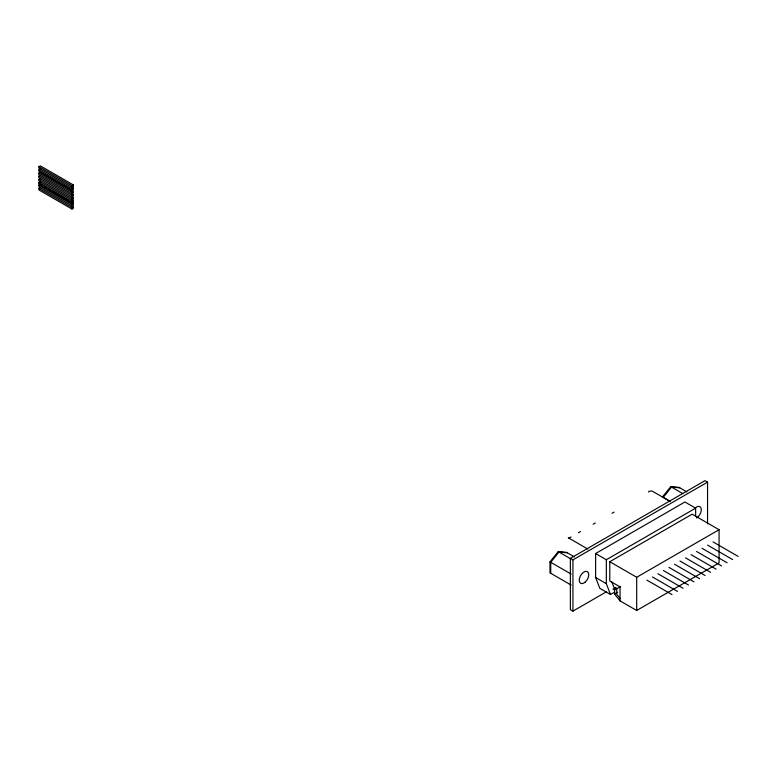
<?xml version="1.0" encoding="UTF-8"?>
<svg xmlns="http://www.w3.org/2000/svg" width="777" height="777" viewBox="0 0 777 777"><rect width="100%" height="100%" fill="white"/><g stroke="black" fill="none" stroke-linecap="round" stroke-linejoin="round"><path stroke-width="1.17" d="M73.359 203.516L73.359 205.099L71.979 205.895L71.979 204.312L73.359 203.516L70.26 201.729M571.163 585.071L549.98 572.853L549.98 561.858L558.226 551.602L566.472 552.34L574.378 556.895M686.897 491.938L679.001 487.373L670.755 486.635L662.509 496.892L670.415 501.456M663.267 497.329L671.513 487.072L679.749 487.81M71.931 192.181L73.31 191.385L73.31 192.968L71.931 193.755L71.931 192.181L38.85 173.077L38.85 174.66L73.31 194.541L73.31 196.125L71.931 196.911L71.931 195.328L38.85 176.233L38.85 177.807L73.349 197.785L73.349 199.368L71.97 200.155L71.97 198.582L38.899 179.487L38.899 181.06L73.349 200.952L73.349 202.535L71.97 203.312L38.899 184.217L38.899 182.634L40.278 181.857M38.947 166.666L40.326 165.87L73.397 184.965L73.397 186.548L72.028 187.335L72.028 185.761L38.947 166.666L38.947 168.24L73.397 188.131L73.397 189.714L72.028 190.491L38.947 171.396L38.947 169.823L40.326 169.036M38.85 173.077L40.229 172.29L73.31 191.385M38.899 179.487L40.278 178.691M40.287 187.587L38.908 188.374L38.908 189.947L71.979 209.042L73.359 208.265L73.359 206.682L38.908 186.791L38.908 185.217L40.287 184.421L42.346 185.616M72.028 185.761L73.397 184.965M71.97 198.582L73.349 197.785M568.958 538.16L571.056 536.956M578.409 532.711L580.506 531.497M593.113 524.222L595.211 523.008M612.014 513.306L614.112 512.092M606.322 591.851L572.931 611.13L570.367 609.654L570.367 558.381L704.992 480.662L707.556 482.138L707.556 523.863M570.367 558.381L572.931 559.867L707.556 482.138M614.665 592.123L610.518 594.512L599.815 588.335L595.619 577.486L595.619 553.554L684.926 501.991L695.629 508.168L695.629 516.55M595.619 553.554L606.322 559.731L695.629 508.168M620.046 600.864L620.046 586.888L609.79 580.963L609.79 561.732L692.161 514.18L719.075 529.71L719.075 562.917L636.693 610.469L620.046 600.864L614.568 594.055L614.568 590.044L620.59 586.567M616.025 587.325L612.936 589.112L614.568 590.044M609.79 561.732L636.693 577.272L719.075 529.71M614.568 594.055L617.647 592.268M38.85 176.233L40.229 175.447M38.947 169.823L72.028 188.918L73.397 188.131M71.931 195.328L73.31 194.541M38.899 182.634L71.97 201.738L73.349 200.952M38.908 188.374L71.979 207.469L73.359 206.682M567.229 552.777L558.984 552.039L550.738 562.295L550.738 573.28M670.755 486.635L682.74 493.56M670.24 501.515L652.593 491.326A5.157 4.206 -60 0 0 651.602 490.977L648.873 491.287L648.776 492.084M713.053 541.919L738.15 556.41M707.546 545.104L732.633 559.586M702.029 548.28L727.126 562.771M696.522 551.466L721.61 565.957M691.006 554.652L716.103 569.143M44.415 186.81L46.484 188.005M48.553 189.2L50.622 190.394M52.69 191.579L59.926 195.765M61.995 196.95L68.191 200.534M685.489 557.837L710.586 572.319M38.908 185.217L71.979 204.312M679.982 561.013L705.069 575.504M674.465 564.199L699.562 578.69M668.958 567.385L694.046 581.866M663.441 570.561L688.539 585.052M657.925 573.747L683.022 588.238M652.418 576.932L677.505 591.414M646.901 580.118L671.998 594.599M568.259 537.762L587.859 549.077M558.226 551.602L570.211 558.517M595.619 577.486L606.322 583.673L610.518 594.512M549.98 561.858L571.163 574.086M620.182 598.543L616.744 594.279L616.744 588.791L613.84 587.111L611.858 582.002M636.693 577.272L636.693 610.469M606.322 559.731L606.322 583.673M572.931 559.867L572.931 611.13M72.028 188.918L72.028 190.491M71.979 207.469L71.979 209.042M71.97 201.738L71.97 203.312M695.298 507.915A6.731 3.885 -60 0 1 701.252 509.071A6.731 3.885 -60 0 1 696.532 518.006M585.236 582.07A6.731 3.885 -60 0 0 587.373 571.649A6.731 3.885 -60 0 0 579.409 578.71A6.731 3.885 -60 0 0 585.236 582.07"/></g></svg>
